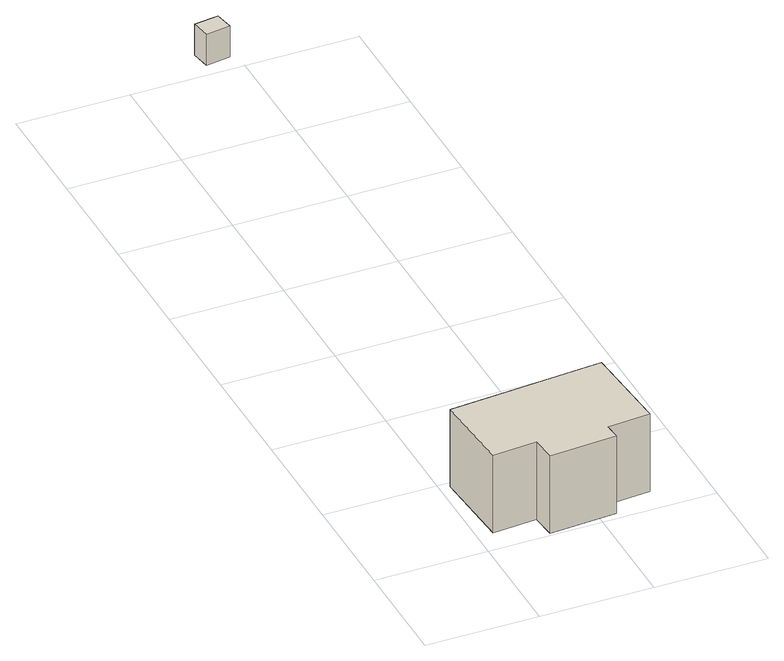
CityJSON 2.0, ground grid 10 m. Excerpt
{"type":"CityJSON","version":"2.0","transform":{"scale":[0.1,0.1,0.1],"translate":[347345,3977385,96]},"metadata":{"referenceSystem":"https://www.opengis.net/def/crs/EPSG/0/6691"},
"CityObjects":{
"building1":{"type":"Building","attributes":{"土砂災害警戒区域.現象区分":"2","土砂災害警戒区域.区域区分":"1","measuredHeight":7.4},"geometry":[{"type":"Solid","lod":"1","boundaries":[[[[0,1,2,3,4,5,6,7]],[[6,8,9,7]],[[5,10,8,6]],[[4,11,10,5]],[[3,12,11,4]],[[2,13,12,3]],[[1,14,13,2]],[[0,15,14,1]],[[7,9,15,0]],[[8,10,11,12,13,14,15,9]]]]}]},
"building2":{"type":"Building","attributes":{"measuredHeight":3},"geometry":[{"type":"Solid","lod":"1","boundaries":[[[[16,17,18,19]],[[18,20,21,19]],[[17,22,20,18]],[[16,23,22,17]],[[19,21,23,16]],[[20,22,23,21]]]]}]}
},
"vertices":[
[146,106,8],[152,24,8],[114,21,8],[115,7,8],[55,3,8],[53,25,8],[14,22,8],[9,95,8],[14,22,83],[9,95,83],[53,25,83],[55,3,83],[115,7,83],[114,21,83],[152,24,83],[146,106,83],
[47,634,83],[50,617,83],[28,614,83],[25,631,83],[28,614,113],[25,631,113],[50,617,113],[47,634,113]
]}
